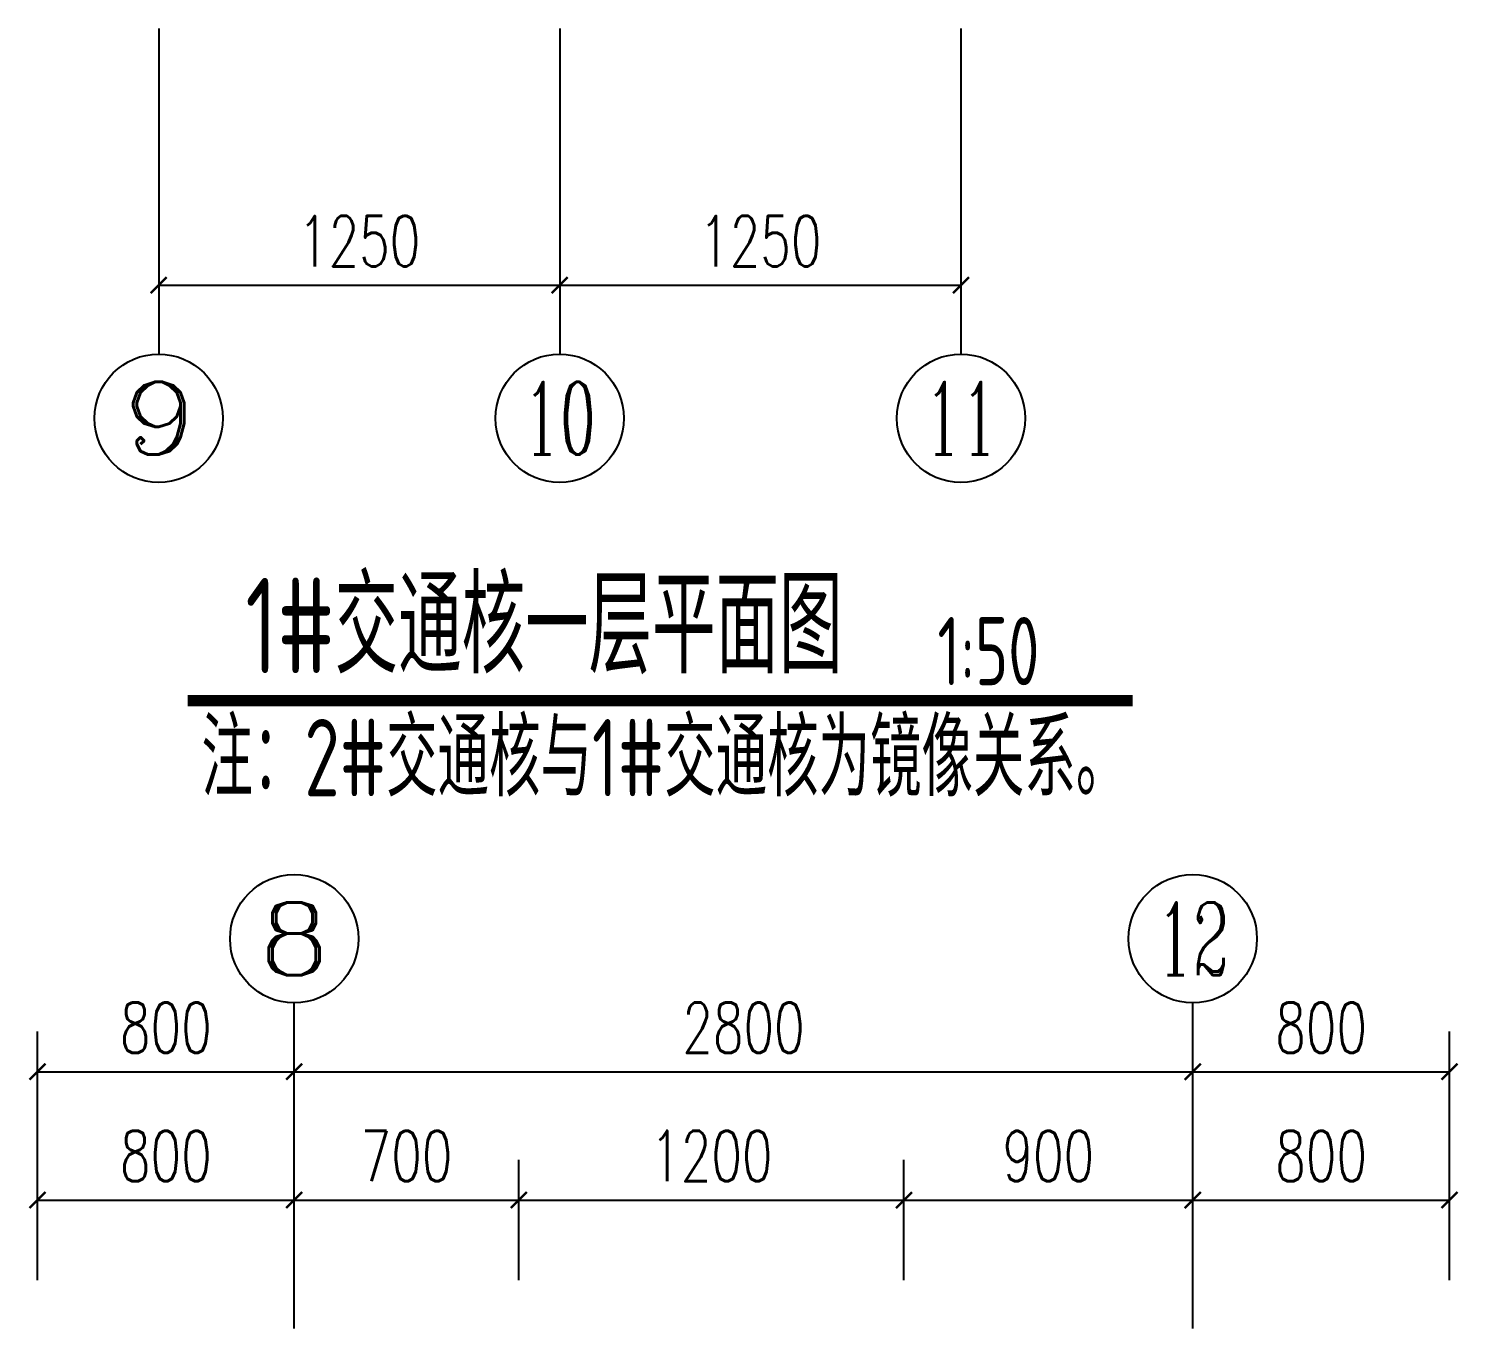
# Model space of a CAD drawing. Extents: x -812054 to 22247, y -644080 to 1003627.
# Drawn here: x -153297 to -148841, y -182409 to -178357 of the extents above; entities that cross this region are included whole.
import ezdxf
from ezdxf.enums import TextEntityAlignment as Align

# ---------------------------------------------------------------- set-up
doc = ezdxf.new("R2010")
doc.units = 0
doc.header["$LTSCALE"] = 1000
doc.layers.get('0').update_dxf_attribs({"linetype": 'CONTINUOUS'})
doc.layers.get('DEFPOINTS').update_dxf_attribs({"linetype": 'CONTINUOUS'})
for name, color, linetype in [('A-AXIS_TEXT', 7, 'CONTINUOUS'), ('AXIS', 3, 'CONTINUOUS'), ('DIM_SYMB', 3, 'CONTINUOUS'), ('PUB_DIM', 3, 'CONTINUOUS'), ('PUB_TEXT', 2, 'CONTINUOUS'), ('尺寸标注', 86, 'CONTINUOUS')]:
    doc.layers.add(name, color=color, linetype=linetype)
doc.layers.add('AXIS_TEXT', color=7, linetype='CONTINUOUS', lineweight=20)
doc.styles.add('_TCH_AXIS', font='COMPLEX', dxfattribs={"bigfont": 'GBCBIG'})
doc.styles.add('_TCH_DIM_T3', font='SIMPLEX', dxfattribs={"width": 0.705882, "bigfont": 'GBCBIG'})
doc.styles.add('COMPLEX', font='COMPLEX')
doc.styles.add('TSSD_REIN', font='tssdeng.shx', dxfattribs={"width": 0.7, "height": 300, "bigfont": 'tssdchn.shx'})
doc.dimstyles.new('_TCH_ARCH&&50', dxfattribs={"dimtxt": 157.5, "dimasz": 50, "dimexe": 125, "dimexo": 150, "dimgap": 58.75, "dimtad": 1, "dimdec": 0, "dimzin": 0, "dimdsep": 46, "dimtxsty": '_TCH_DIM_T3', "dimblk": 'ARCHTICK', "dimcen": 0.09, "dimclrt": 7, "dimazin": 0, "dimtfac": 1, "dimtdec": 0, "dimtix": 1, "dimtmove": 2, "dimatfit": 3, "dimldrblk": 'ARCHTICK', "dimfxl": 1, "dimtolj": 1, "dimtzin": 0, "dimarcsym": 0})

# ---------------------------------------------------------------- blocks, each defined once
blk = doc.blocks.new('_AXISO')
blk.add_circle((0, 0), 0.5)
at = {"layer": 'A-AXIS_TEXT', "style": 'COMPLEX', "width": 1.041667}
blk.add_attdef('A', text='', height=0.56, dxfattribs=at).set_placement((-0.25, -0.28), (0.25, -0.28), align=Align.FIT)
blk = doc.blocks.new('_ArchTick')
at = {"color": 0, "linetype": 'ByBlock', "const_width": 0.15}
blk.add_lwpolyline([(-0.5, -0.5), (0.5, 0.5)], dxfattribs=at)
blk = doc.blocks.new('*D937')
at = {"layer": 'DEFPOINTS', "color": 0, "transparency": 16777216}
for p in [(-152891.4, -178357.3), (-151641.9, -178357.3), (-151641.9, -179157.3)]:
    blk.add_point(p, dxfattribs=at)
at = {"layer": 'PUB_DIM', "color": 0, "lineweight": -2, "transparency": 16777216}
for p, q in [((-152891.4, -178507.3), (-152891.4, -179282.3)), ((-151641.9, -178507.3), (-151641.9, -179282.3)), ((-152891.4, -179157.3), (-151641.9, -179157.3))]:
    blk.add_line(p, q, dxfattribs=at)
at = {"layer": 'PUB_DIM', "color": 0, "lineweight": -2, "transparency": 16777216, "xscale": 50, "yscale": 50, "zscale": 50, "rotation": 180}
blk.add_blockref('_ArchTick', (-152891.4, -179157.3), dxfattribs=at)
at = {"layer": 'PUB_DIM', "color": 0, "lineweight": -2, "transparency": 16777216, "xscale": 50, "yscale": 50, "zscale": 50}
blk.add_blockref('_ArchTick', (-151641.9, -179157.3), dxfattribs=at)
at = {"layer": 'PUB_DIM', "color": 7, "transparency": 16777216, "insert": (-152266.7, -179019.8), "char_height": 157.5, "attachment_point": 5, "style": '_TCH_DIM_T3'}
blk.add_mtext('\\A1;1250', dxfattribs=at)
blk = doc.blocks.new('*D938')
at = {"layer": 'DEFPOINTS', "color": 0, "transparency": 16777216}
for p in [(-151641.9, -178357.3), (-150391.4, -178357.3), (-150391.4, -179157.3)]:
    blk.add_point(p, dxfattribs=at)
at = {"layer": 'PUB_DIM', "color": 0, "lineweight": -2, "transparency": 16777216}
for p, q in [((-151641.9, -178507.3), (-151641.9, -179282.3)), ((-150391.4, -178507.3), (-150391.4, -179282.3)), ((-151641.9, -179157.3), (-150391.4, -179157.3))]:
    blk.add_line(p, q, dxfattribs=at)
at = {"layer": 'PUB_DIM', "color": 0, "lineweight": -2, "transparency": 16777216, "xscale": 50, "yscale": 50, "zscale": 50, "rotation": 180}
blk.add_blockref('_ArchTick', (-151641.9, -179157.3), dxfattribs=at)
at = {"layer": 'PUB_DIM', "color": 0, "lineweight": -2, "transparency": 16777216, "xscale": 50, "yscale": 50, "zscale": 50}
blk.add_blockref('_ArchTick', (-150391.4, -179157.3), dxfattribs=at)
at = {"layer": 'PUB_DIM', "color": 7, "transparency": 16777216, "insert": (-151016.7, -179019.8), "char_height": 157.5, "attachment_point": 5, "style": '_TCH_DIM_T3'}
blk.add_mtext('\\A1;1250', dxfattribs=at)
blk = doc.blocks.new('*D965')
at = {"layer": 'DEFPOINTS', "color": 0, "transparency": 16777216}
for p in [(-152469.1, -182008.7), (-153269.1, -182408.7), (-152469.1, -182408.7)]:
    blk.add_point(p, dxfattribs=at)
at = {"layer": '尺寸标注', "color": 0, "lineweight": -2, "transparency": 16777216}
for p, q in [((-153269.1, -182258.7), (-153269.1, -181883.7)), ((-152469.1, -182258.7), (-152469.1, -181883.7)), ((-153269.1, -182008.7), (-152469.1, -182008.7))]:
    blk.add_line(p, q, dxfattribs=at)
at = {"layer": '尺寸标注', "color": 0, "lineweight": -2, "transparency": 16777216, "xscale": 50, "yscale": 50, "zscale": 50, "rotation": 180}
blk.add_blockref('_ArchTick', (-153269.1, -182008.7), dxfattribs=at)
at = {"layer": '尺寸标注', "color": 0, "lineweight": -2, "transparency": 16777216, "xscale": 50, "yscale": 50, "zscale": 50}
blk.add_blockref('_ArchTick', (-152469.1, -182008.7), dxfattribs=at)
at = {"layer": '尺寸标注', "color": 7, "transparency": 16777216, "insert": (-152869.1, -181871.2), "char_height": 157.5, "attachment_point": 5, "style": '_TCH_DIM_T3'}
blk.add_mtext('\\A1;800', dxfattribs=at)
blk = doc.blocks.new('*D966')
at = {"layer": 'DEFPOINTS', "color": 0, "transparency": 16777216}
for p in [(-151769.1, -182008.7), (-152469.1, -182408.7), (-151769.1, -182408.7)]:
    blk.add_point(p, dxfattribs=at)
at = {"layer": '尺寸标注', "color": 0, "lineweight": -2, "transparency": 16777216}
for p, q in [((-152469.1, -182258.7), (-152469.1, -181883.7)), ((-151769.1, -182258.7), (-151769.1, -181883.7)), ((-152469.1, -182008.7), (-151769.1, -182008.7))]:
    blk.add_line(p, q, dxfattribs=at)
at = {"layer": '尺寸标注', "color": 0, "lineweight": -2, "transparency": 16777216, "xscale": 50, "yscale": 50, "zscale": 50, "rotation": 180}
blk.add_blockref('_ArchTick', (-152469.1, -182008.7), dxfattribs=at)
at = {"layer": '尺寸标注', "color": 0, "lineweight": -2, "transparency": 16777216, "xscale": 50, "yscale": 50, "zscale": 50}
blk.add_blockref('_ArchTick', (-151769.1, -182008.7), dxfattribs=at)
at = {"layer": '尺寸标注', "color": 7, "transparency": 16777216, "insert": (-152119.1, -181871.2), "char_height": 157.5, "attachment_point": 5, "style": '_TCH_DIM_T3'}
blk.add_mtext('\\A1;700', dxfattribs=at)
blk = doc.blocks.new('*D967')
at = {"layer": 'DEFPOINTS', "color": 0, "transparency": 16777216}
for p in [(-150569.1, -182008.7), (-151769.1, -182408.7), (-150569.1, -182408.7)]:
    blk.add_point(p, dxfattribs=at)
at = {"layer": '尺寸标注', "color": 0, "lineweight": -2, "transparency": 16777216}
for p, q in [((-151769.1, -182258.7), (-151769.1, -181883.7)), ((-150569.1, -182258.7), (-150569.1, -181883.7)), ((-151769.1, -182008.7), (-150569.1, -182008.7))]:
    blk.add_line(p, q, dxfattribs=at)
at = {"layer": '尺寸标注', "color": 0, "lineweight": -2, "transparency": 16777216, "xscale": 50, "yscale": 50, "zscale": 50, "rotation": 180}
blk.add_blockref('_ArchTick', (-151769.1, -182008.7), dxfattribs=at)
at = {"layer": '尺寸标注', "color": 0, "lineweight": -2, "transparency": 16777216, "xscale": 50, "yscale": 50, "zscale": 50}
blk.add_blockref('_ArchTick', (-150569.1, -182008.7), dxfattribs=at)
at = {"layer": '尺寸标注', "color": 7, "transparency": 16777216, "insert": (-151169.1, -181871.2), "char_height": 157.5, "attachment_point": 5, "style": '_TCH_DIM_T3'}
blk.add_mtext('\\A1;1200', dxfattribs=at)
blk = doc.blocks.new('*D968')
at = {"layer": 'DEFPOINTS', "color": 0, "transparency": 16777216}
for p in [(-149669.1, -182008.7), (-150569.1, -182408.7), (-149669.1, -182408.7)]:
    blk.add_point(p, dxfattribs=at)
at = {"layer": '尺寸标注', "color": 0, "lineweight": -2, "transparency": 16777216}
for p, q in [((-150569.1, -182258.7), (-150569.1, -181883.7)), ((-149669.1, -182258.7), (-149669.1, -181883.7)), ((-150569.1, -182008.7), (-149669.1, -182008.7))]:
    blk.add_line(p, q, dxfattribs=at)
at = {"layer": '尺寸标注', "color": 0, "lineweight": -2, "transparency": 16777216, "xscale": 50, "yscale": 50, "zscale": 50, "rotation": 180}
blk.add_blockref('_ArchTick', (-150569.1, -182008.7), dxfattribs=at)
at = {"layer": '尺寸标注', "color": 0, "lineweight": -2, "transparency": 16777216, "xscale": 50, "yscale": 50, "zscale": 50}
blk.add_blockref('_ArchTick', (-149669.1, -182008.7), dxfattribs=at)
at = {"layer": '尺寸标注', "color": 7, "transparency": 16777216, "insert": (-150119.1, -181871.2), "char_height": 157.5, "attachment_point": 5, "style": '_TCH_DIM_T3'}
blk.add_mtext('\\A1;900', dxfattribs=at)
blk = doc.blocks.new('*D969')
at = {"layer": 'DEFPOINTS', "color": 0, "transparency": 16777216}
for p in [(-148869.1, -182008.7), (-149669.1, -182408.7), (-148869.1, -182408.7)]:
    blk.add_point(p, dxfattribs=at)
at = {"layer": '尺寸标注', "color": 0, "lineweight": -2, "transparency": 16777216}
for p, q in [((-149669.1, -182258.7), (-149669.1, -181883.7)), ((-148869.1, -182258.7), (-148869.1, -181883.7)), ((-149669.1, -182008.7), (-148869.1, -182008.7))]:
    blk.add_line(p, q, dxfattribs=at)
at = {"layer": '尺寸标注', "color": 0, "lineweight": -2, "transparency": 16777216, "xscale": 50, "yscale": 50, "zscale": 50, "rotation": 180}
blk.add_blockref('_ArchTick', (-149669.1, -182008.7), dxfattribs=at)
at = {"layer": '尺寸标注', "color": 0, "lineweight": -2, "transparency": 16777216, "xscale": 50, "yscale": 50, "zscale": 50}
blk.add_blockref('_ArchTick', (-148869.1, -182008.7), dxfattribs=at)
at = {"layer": '尺寸标注', "color": 7, "transparency": 16777216, "insert": (-149269.1, -181871.2), "char_height": 157.5, "attachment_point": 5, "style": '_TCH_DIM_T3'}
blk.add_mtext('\\A1;800', dxfattribs=at)
blk = doc.blocks.new('*D980')
at = {"layer": 'DEFPOINTS', "color": 0, "transparency": 16777216}
for p in [(-152469.1, -181608.7), (-153269.1, -182408.7), (-152469.1, -182408.7)]:
    blk.add_point(p, dxfattribs=at)
at = {"layer": 'PUB_DIM', "color": 0, "lineweight": -2, "transparency": 16777216}
for p, q in [((-153269.1, -182258.7), (-153269.1, -181483.7)), ((-152469.1, -182258.7), (-152469.1, -181483.7)), ((-153269.1, -181608.7), (-152469.1, -181608.7))]:
    blk.add_line(p, q, dxfattribs=at)
at = {"layer": 'PUB_DIM', "color": 0, "lineweight": -2, "transparency": 16777216, "xscale": 50, "yscale": 50, "zscale": 50, "rotation": 180}
blk.add_blockref('_ArchTick', (-153269.1, -181608.7), dxfattribs=at)
at = {"layer": 'PUB_DIM', "color": 0, "lineweight": -2, "transparency": 16777216, "xscale": 50, "yscale": 50, "zscale": 50}
blk.add_blockref('_ArchTick', (-152469.1, -181608.7), dxfattribs=at)
at = {"layer": 'PUB_DIM', "color": 7, "transparency": 16777216, "insert": (-152869.1, -181471.2), "char_height": 157.5, "attachment_point": 5, "style": '_TCH_DIM_T3'}
blk.add_mtext('\\A1;800', dxfattribs=at)
blk = doc.blocks.new('*D981')
at = {"layer": 'DEFPOINTS', "color": 0, "transparency": 16777216}
for p in [(-149669.1, -181608.7), (-152469.1, -182408.7), (-149669.1, -182408.7)]:
    blk.add_point(p, dxfattribs=at)
at = {"layer": 'PUB_DIM', "color": 0, "lineweight": -2, "transparency": 16777216}
for p, q in [((-152469.1, -182258.7), (-152469.1, -181483.7)), ((-149669.1, -182258.7), (-149669.1, -181483.7)), ((-152469.1, -181608.7), (-149669.1, -181608.7))]:
    blk.add_line(p, q, dxfattribs=at)
at = {"layer": 'PUB_DIM', "color": 0, "lineweight": -2, "transparency": 16777216, "xscale": 50, "yscale": 50, "zscale": 50, "rotation": 180}
blk.add_blockref('_ArchTick', (-152469.1, -181608.7), dxfattribs=at)
at = {"layer": 'PUB_DIM', "color": 0, "lineweight": -2, "transparency": 16777216, "xscale": 50, "yscale": 50, "zscale": 50}
blk.add_blockref('_ArchTick', (-149669.1, -181608.7), dxfattribs=at)
at = {"layer": 'PUB_DIM', "color": 7, "transparency": 16777216, "insert": (-151069.1, -181471.2), "char_height": 157.5, "attachment_point": 5, "style": '_TCH_DIM_T3'}
blk.add_mtext('\\A1;2800', dxfattribs=at)
blk = doc.blocks.new('*D982')
at = {"layer": 'DEFPOINTS', "color": 0, "transparency": 16777216}
for p in [(-148869.1, -181608.7), (-149669.1, -182408.7), (-148869.1, -182408.7)]:
    blk.add_point(p, dxfattribs=at)
at = {"layer": 'PUB_DIM', "color": 0, "lineweight": -2, "transparency": 16777216}
for p, q in [((-149669.1, -182258.7), (-149669.1, -181483.7)), ((-148869.1, -182258.7), (-148869.1, -181483.7)), ((-149669.1, -181608.7), (-148869.1, -181608.7))]:
    blk.add_line(p, q, dxfattribs=at)
at = {"layer": 'PUB_DIM', "color": 0, "lineweight": -2, "transparency": 16777216, "xscale": 50, "yscale": 50, "zscale": 50, "rotation": 180}
blk.add_blockref('_ArchTick', (-149669.1, -181608.7), dxfattribs=at)
at = {"layer": 'PUB_DIM', "color": 0, "lineweight": -2, "transparency": 16777216, "xscale": 50, "yscale": 50, "zscale": 50}
blk.add_blockref('_ArchTick', (-148869.1, -181608.7), dxfattribs=at)
at = {"layer": 'PUB_DIM', "color": 7, "transparency": 16777216, "insert": (-149269.1, -181471.2), "char_height": 157.5, "attachment_point": 5, "style": '_TCH_DIM_T3'}
blk.add_mtext('\\A1;800', dxfattribs=at)

msp = doc.modelspace()

# ---------------------------------------------------------------- linework, layer by layer
at = {"layer": 'AXIS'}
for p, q in [((-152891.42, -178357.33), (-152891.42, -179371.93)), ((-151641.9, -178357.33), (-151641.9, -179371.93)), ((-150391.42, -178357.33), (-150391.42, -179371.93)), ((-152469.08, -182408.67), (-152469.08, -181394.06)), ((-149669.08, -182408.67), (-149669.08, -181394.06))]:
    msp.add_line(p, q, dxfattribs=at)
at = {"layer": 'DIM_SYMB', "const_width": 35}
msp.add_lwpolyline([(-152800.89, -180452.17), (-149856.15, -180452.17)], dxfattribs=at)

# ---------------------------------------------------------------- block references
at = {"layer": 'AXIS'}
ref = msp.add_blockref('_AXISO', (-152891.42, -179571.93), dxfattribs=dict(at, xscale=400, yscale=400, zscale=400))
ref.add_attrib('A', '9', dxfattribs={"layer": 'AXIS_TEXT', "height": 226.27, "style": '_TCH_AXIS', "width": 1.5}).set_placement((-153004.55, -179685.07), (-152778.28, -179685.07), align=Align.FIT)
ref = msp.add_blockref('_AXISO', (-151641.9, -179571.93), dxfattribs=dict(at, xscale=400, yscale=400, zscale=400))
ref.add_attrib('A', '10', dxfattribs={"layer": 'AXIS_TEXT', "height": 226.274, "style": '_TCH_AXIS', "width": 0.724138}).set_placement((-151755.04, -179685.07), (-151528.76, -179685.07), align=Align.FIT)
ref = msp.add_blockref('_AXISO', (-150391.42, -179571.93), dxfattribs=dict(at, xscale=400, yscale=400, zscale=400))
ref.add_attrib('A', '11', dxfattribs={"layer": 'AXIS_TEXT', "height": 226.274, "style": '_TCH_AXIS', "width": 0.875}).set_placement((-150504.55, -179685.07), (-150278.28, -179685.07), align=Align.FIT)
ref = msp.add_blockref('_AXISO', (-152469.08, -181194.06), dxfattribs=dict(at, xscale=400, yscale=400, zscale=400))
ref.add_attrib('A', '8', dxfattribs={"layer": 'AXIS_TEXT', "height": 226.27, "style": '_TCH_AXIS', "width": 1.5}).set_placement((-152582.22, -181307.2), (-152355.94, -181307.2), align=Align.FIT)
ref = msp.add_blockref('_AXISO', (-149669.08, -181194.06), dxfattribs=dict(at, xscale=400, yscale=400, zscale=400))
ref.add_attrib('A', '12', dxfattribs={"layer": 'AXIS_TEXT', "height": 226.274, "style": '_TCH_AXIS', "width": 0.724138}).set_placement((-149782.22, -181307.2), (-149555.94, -181307.2), align=Align.FIT)

# ---------------------------------------------------------------- texts
at = {"layer": 'PUB_TEXT', "style": 'TSSD_REIN', "width": 0.7}
for s, height, p in [('1#交通核一层平面图', 297.5, (-152620.97, -180367.01)), ('1:50', 212.5, (-150464.74, -180403.91))]:
    msp.add_text(s, height=height, dxfattribs=at).set_placement(p)
at = {"layer": 'PUB_TEXT', "color": 1, "style": 'TSSD_REIN', "width": 0.7}
msp.add_text('注：2#交通核与1#交通核为镜像关系。', height=241.1348, dxfattribs=at).set_placement((-152758.08, -180750.46))

# ---------------------------------------------------------------- dimensions: what is measured, and where the dimension line sits
at = {"layer": 'PUB_DIM'}
for p1, p2, distance, picture, middle in [((-152891.42, -178357.33), (-151641.9, -178357.33), -800, '*D937', (-152266.66, -179019.83)), ((-151641.9, -178357.33), (-150391.42, -178357.33), -800, '*D938', (-151016.66, -179019.83)), ((-153269.08, -182408.67), (-152469.08, -182408.67), 800, '*D980', (-152869.08, -181471.17)), ((-152469.08, -182408.67), (-149669.08, -182408.67), 800, '*D981', (-151069.08, -181471.17)), ((-149669.08, -182408.67), (-148869.08, -182408.67), 800, '*D982', (-149269.08, -181471.17))]:
    dim = msp.add_aligned_dim(p1=p1, p2=p2, distance=distance, dimstyle='_TCH_ARCH&&50', dxfattribs=at)
    dim.commit()
    dim.dimension.update_dxf_attribs({"geometry": picture, "text_midpoint": middle})
at = {"layer": '尺寸标注', "color": 106}
for p1, p2, picture, middle in [((-153269.08, -182408.67), (-152469.08, -182408.67), '*D965', (-152869.08, -181871.17)), ((-152469.08, -182408.67), (-151769.08, -182408.67), '*D966', (-152119.08, -181871.17)), ((-151769.08, -182408.67), (-150569.08, -182408.67), '*D967', (-151169.08, -181871.17)), ((-150569.08, -182408.67), (-149669.08, -182408.67), '*D968', (-150119.08, -181871.17)), ((-149669.08, -182408.67), (-148869.08, -182408.67), '*D969', (-149269.08, -181871.17))]:
    dim = msp.add_aligned_dim(p1=p1, p2=p2, distance=400, dimstyle='_TCH_ARCH&&50', dxfattribs=at)
    dim.commit()
    dim.dimension.update_dxf_attribs({"geometry": picture, "text_midpoint": middle})

doc.saveas('drawing.dxf')
